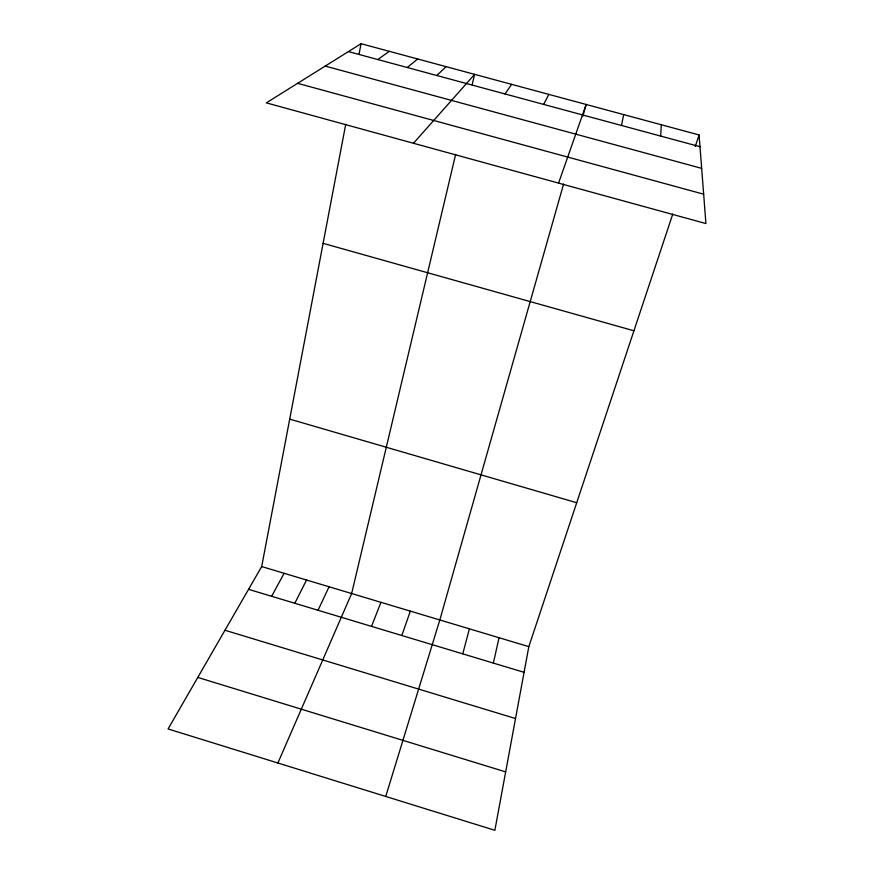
<?xml version="1.0" encoding="UTF-8"?>
<svg xmlns="http://www.w3.org/2000/svg" width="874" height="874" viewBox="0 0 874 874"><rect width="100%" height="100%" fill="white"/><g stroke="black" fill="none" stroke-linecap="round" stroke-linejoin="round"><path stroke-width="1.31" d="M660.668 136.071L661.301 124.753M672.783 214.01L528.825 646.651L494.859 830.3L168.081 728.949L261.687 566.571L345.743 124.228M359.039 54.243L361.038 43.7L699.091 134.957L705.919 223.558L266.33 102.87L361.038 43.7M621.501 125.474L623.665 114.592M493.362 663.082L499.054 637.725M455.649 154.403L351.654 593.533L277.888 763.002M472.124 84.833L474.615 74.356L413.478 143.27M462.75 653.861L469.393 628.832M563.588 184.032L439.819 619.972L385.74 796.454M582.849 116.187L586.181 104.476L558.562 183.103M695.212 146.603L699.091 134.957M401.832 635.507L410.332 611.134M371.526 626.385L380.944 602.317M318.038 610.271L329.072 586.771M294.822 603.279L306.556 580.019M543.672 104.41L548.839 94.392M271.661 596.297L284.094 573.289M504.997 93.944L511.651 84.363M436.825 75.503L446.09 66.653M407.262 67.506L417.652 58.984M377.797 59.53L389.301 51.326M348.42 51.588L699.998 146.712M325.215 66.085L701.669 168.354M297.608 83.325L703.657 194.192M323.107 243.343L633.923 330.776M289.698 419.116L576.709 502.725M261.687 566.571L528.825 646.651M248.555 589.338L524.072 672.335M224.968 630.252L515.529 718.537M197.786 677.416L505.664 771.884"/></g></svg>
